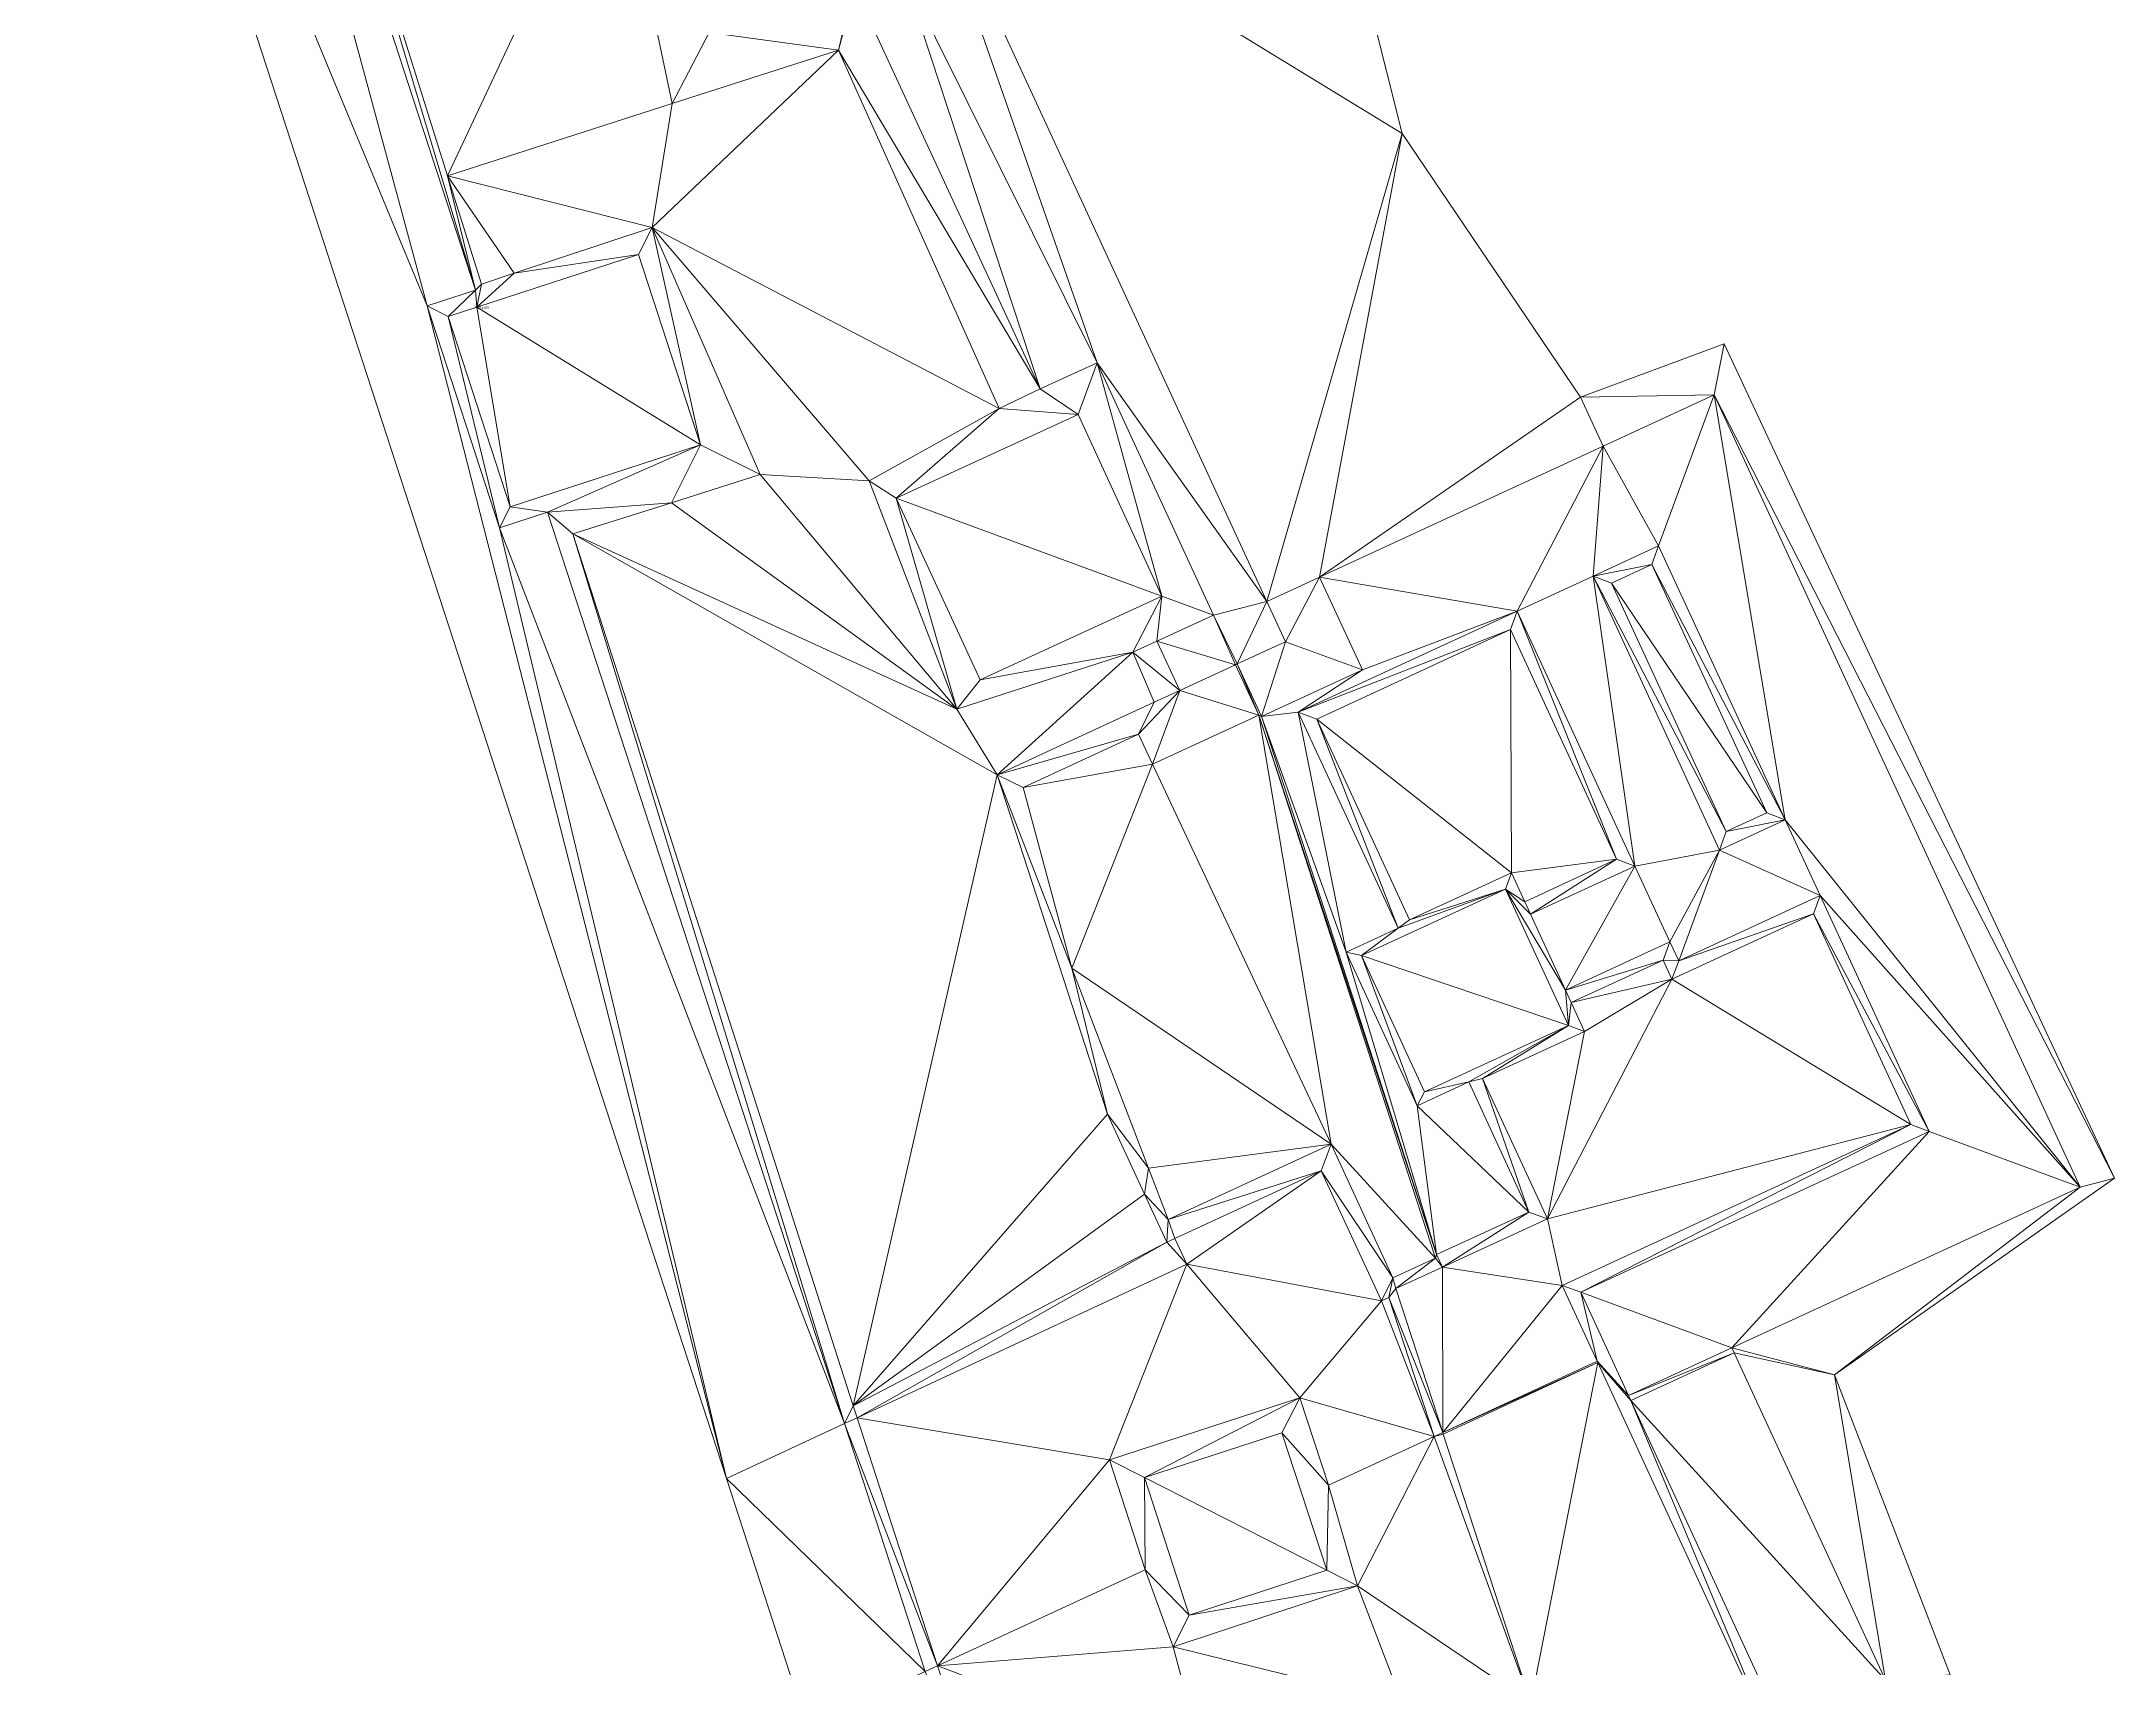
# Model space of a CAD drawing. Header units: metres. Extents: x 2684444 to 2684547, y 1239945 to 1240156.
# Drawn here: x 2684473.57 to 2684510.85, y 1240008.28 to 1240037.55 of the extents above; entities that cross this region are included whole.
import ezdxf

# ---------------------------------------------------------------- set-up
doc = ezdxf.new("R2010")
doc.units = ezdxf.units.M
for name, color, linetype, lineweight in [('Bruchkanten', 1, 'Continuous', 13), ('Bruchkanten-Hoehe', 1, 'Continuous', 0), ('Bruchkanten-PktBezeichnung', 1, 'Continuous', 0), ('Bruchkanten-PNum', 1, 'Continuous', 0), ('Bruchkanten_Linie', 1, 'Continuous', 13), ('DGM_Vermaschung', 254, 'Continuous', 15)]:
    doc.layers.add(name, color=color, linetype=linetype, lineweight=lineweight)
doc.styles.add('Arial', font='arial.ttf', dxfattribs={"height": 2})

# ---------------------------------------------------------------- blocks, each defined once
blk = doc.blocks.new('*U5')
at = {"layer": 'DGM_Vermaschung', "transparency": 33554687}
for points in [[(2684475.797, 1240050.217, 423.03), (2684480.51, 1240032.797, 424.49), (2684473.573, 1240049.531, 423.03)], [(2684481.376, 1240033.079, 424.423), (2684475.797, 1240050.217, 423.03), (2684478.387, 1240043.07, 423.9)], [(2684475.797, 1240050.217, 423.03), (2684481.376, 1240033.079, 424.423), (2684480.51, 1240032.797, 424.49)], [(2684485.889, 1240011.7, 426.08), (2684473.573, 1240049.531, 423.03), (2684480.51, 1240032.797, 424.49)], [(2684481.376, 1240033.079, 424.423), (2684478.387, 1240043.07, 423.9), (2684480.875, 1240035.137, 424.583)], [(2684478.387, 1240043.07, 423.9), (2684483.855, 1240041.481, 424.108), (2684480.875, 1240035.137, 424.583)], [(2684483.855, 1240041.481, 424.108), (2684484.913, 1240036.436, 424.535), (2684480.875, 1240035.137, 424.583)], [(2684483.855, 1240041.481, 424.108), (2684485.581, 1240037.71, 424.12), (2684484.913, 1240036.436, 424.535)], [(2684489.231, 1240041.288, 424.1), (2684492.555, 1240031.772, 424.1), (2684489.069, 1240038.791, 424.1)], [(2684489.231, 1240041.288, 424.1), (2684495.609, 1240027.478, 424.1), (2684492.555, 1240031.772, 424.1)], [(2684495.609, 1240027.478, 424.1), (2684489.231, 1240041.288, 424.1), (2684498.043, 1240035.898, 429.84)], [(2684498.043, 1240035.898, 429.84), (2684489.231, 1240041.288, 424.1), (2684496.924, 1240040.337, 430.689)], [(2684491.533, 1240031.3, 424.1), (2684488.2, 1240038.508, 424.1), (2684489.069, 1240038.791, 424.1)], [(2684491.533, 1240031.3, 424.1), (2684489.069, 1240038.791, 424.1), (2684492.555, 1240031.772, 424.1)], [(2684485.581, 1240037.71, 424.12), (2684488.178, 1240038.555, 424.12), (2684487.905, 1240037.393, 424.5)], [(2684487.905, 1240037.393, 424.5), (2684488.178, 1240038.555, 424.12), (2684488.2, 1240038.508, 424.1)], [(2684488.2, 1240038.508, 424.1), (2684491.533, 1240031.3, 424.1), (2684487.905, 1240037.393, 424.5)], [(2684487.905, 1240037.393, 424.5), (2684484.913, 1240036.436, 424.535), (2684485.581, 1240037.71, 424.12)], [(2684484.913, 1240036.436, 424.535), (2684487.905, 1240037.393, 424.5), (2684484.555, 1240034.202, 424.712)], [(2684487.905, 1240037.393, 424.5), (2684490.793, 1240030.951, 425.067), (2684484.555, 1240034.202, 424.712)], [(2684491.533, 1240031.3, 424.1), (2684490.793, 1240030.951, 425.067), (2684487.905, 1240037.393, 424.5)], [(2684484.913, 1240036.436, 424.535), (2684484.555, 1240034.202, 424.712), (2684480.875, 1240035.137, 424.583)], [(2684495.609, 1240027.478, 424.1), (2684498.043, 1240035.898, 429.84), (2684496.558, 1240027.916, 425.91)], [(2684496.558, 1240027.916, 425.91), (2684498.043, 1240035.898, 429.84), (2684501.246, 1240031.154, 426.884)], [(2684481.376, 1240033.079, 424.423), (2684480.875, 1240035.137, 424.583), (2684481.486, 1240033.188, 424.736)], [(2684484.555, 1240034.202, 424.712), (2684482.075, 1240033.383, 424.743), (2684480.875, 1240035.137, 424.583)], [(2684482.075, 1240033.383, 424.743), (2684481.486, 1240033.188, 424.736), (2684480.875, 1240035.137, 424.583)], [(2684484.311, 1240033.72, 424.47), (2684482.075, 1240033.383, 424.743), (2684484.555, 1240034.202, 424.712)], [(2684485.426, 1240030.297, 424.47), (2684484.311, 1240033.72, 424.47), (2684484.555, 1240034.202, 424.712)], [(2684485.426, 1240030.297, 424.47), (2684484.555, 1240034.202, 424.712), (2684486.5, 1240029.76, 425.102)], [(2684484.555, 1240034.202, 424.712), (2684490.793, 1240030.951, 425.067), (2684488.459, 1240029.646, 425.14)], [(2684486.5, 1240029.76, 425.102), (2684484.555, 1240034.202, 424.712), (2684488.459, 1240029.646, 425.14)], [(2684481.4, 1240032.771, 424.47), (2684484.311, 1240033.72, 424.47), (2684485.426, 1240030.297, 424.47)], [(2684484.311, 1240033.72, 424.47), (2684481.4, 1240032.771, 424.47), (2684482.075, 1240033.383, 424.743)], [(2684480.888, 1240032.605, 424.47), (2684480.51, 1240032.797, 424.49), (2684481.376, 1240033.079, 424.423)], [(2684481.4, 1240032.771, 424.47), (2684480.888, 1240032.605, 424.47), (2684481.376, 1240033.079, 424.423)], [(2684481.486, 1240033.188, 424.736), (2684481.4, 1240032.771, 424.47), (2684481.376, 1240033.079, 424.423)], [(2684482.075, 1240033.383, 424.743), (2684481.4, 1240032.771, 424.47), (2684481.486, 1240033.188, 424.736)], [(2684480.888, 1240032.605, 424.47), (2684481.811, 1240028.804, 424.801), (2684480.51, 1240032.797, 424.49)], [(2684481.811, 1240028.804, 424.801), (2684485.889, 1240011.7, 426.08), (2684480.51, 1240032.797, 424.49)], [(2684481.4, 1240032.771, 424.47), (2684482.003, 1240029.182, 424.47), (2684480.888, 1240032.605, 424.47)], [(2684485.426, 1240030.297, 424.47), (2684482.003, 1240029.182, 424.47), (2684481.4, 1240032.771, 424.47)], [(2684482.003, 1240029.182, 424.47), (2684481.811, 1240028.804, 424.801), (2684480.888, 1240032.605, 424.47)], [(2684503.655, 1240031.194, 425.91), (2684501.246, 1240031.154, 426.884), (2684503.83, 1240032.112, 426.454)], [(2684510.852, 1240017.104, 426.537), (2684503.655, 1240031.194, 425.91), (2684503.83, 1240032.112, 426.454)], [(2684492.555, 1240031.772, 424.1), (2684492.213, 1240030.843, 424.55), (2684491.533, 1240031.3, 424.1)], [(2684492.555, 1240031.772, 424.1), (2684493.722, 1240027.575, 424.55), (2684492.213, 1240030.843, 424.55)], [(2684494.651, 1240027.233, 424.1), (2684492.555, 1240031.772, 424.1), (2684495.609, 1240027.478, 424.1)], [(2684492.555, 1240031.772, 424.1), (2684494.651, 1240027.233, 424.1), (2684493.722, 1240027.575, 424.55)], [(2684490.793, 1240030.951, 425.067), (2684491.533, 1240031.3, 424.1), (2684492.213, 1240030.843, 424.55)], [(2684488.459, 1240029.646, 425.14), (2684490.793, 1240030.951, 425.067), (2684488.944, 1240029.334, 424.55)], [(2684488.944, 1240029.334, 424.55), (2684490.793, 1240030.951, 425.067), (2684492.213, 1240030.843, 424.55)], [(2684492.213, 1240030.843, 424.55), (2684493.722, 1240027.575, 424.55), (2684488.944, 1240029.334, 424.55)], [(2684501.655, 1240030.27, 425.91), (2684496.558, 1240027.916, 425.91), (2684501.246, 1240031.154, 426.884)], [(2684503.655, 1240031.194, 425.91), (2684501.655, 1240030.27, 425.91), (2684501.246, 1240031.154, 426.884)], [(2684503.655, 1240031.194, 425.91), (2684502.654, 1240028.477, 425.91), (2684501.655, 1240030.27, 425.91)], [(2684503.655, 1240031.194, 425.91), (2684504.929, 1240023.552, 425.91), (2684502.654, 1240028.477, 425.91)], [(2684503.655, 1240031.194, 425.91), (2684510.235, 1240016.945, 425.91), (2684504.929, 1240023.552, 425.91)], [(2684510.235, 1240016.945, 425.91), (2684503.655, 1240031.194, 425.91), (2684510.852, 1240017.104, 426.537)], [(2684482.003, 1240029.182, 424.47), (2684485.426, 1240030.297, 424.47), (2684482.675, 1240029.085, 424.865)], [(2684484.9, 1240029.254, 425.12), (2684482.675, 1240029.085, 424.865), (2684485.426, 1240030.297, 424.47)], [(2684484.9, 1240029.254, 425.12), (2684485.426, 1240030.297, 424.47), (2684486.5, 1240029.76, 425.102)], [(2684496.558, 1240027.916, 425.91), (2684501.655, 1240030.27, 425.91), (2684500.111, 1240027.303, 425.91)], [(2684501.474, 1240027.932, 425.91), (2684500.111, 1240027.303, 425.91), (2684501.655, 1240030.27, 425.91)], [(2684501.655, 1240030.27, 425.91), (2684502.654, 1240028.477, 425.91), (2684501.474, 1240027.932, 425.91)], [(2684484.9, 1240029.254, 425.12), (2684486.5, 1240029.76, 425.102), (2684490.033, 1240025.538, 425.498)], [(2684488.459, 1240029.646, 425.14), (2684490.033, 1240025.538, 425.498), (2684486.5, 1240029.76, 425.102)], [(2684490.033, 1240025.538, 425.498), (2684488.459, 1240029.646, 425.14), (2684488.944, 1240029.334, 424.55)], [(2684482.675, 1240029.085, 424.865), (2684481.811, 1240028.804, 424.801), (2684482.003, 1240029.182, 424.47)], [(2684482.675, 1240029.085, 424.865), (2684488.013, 1240012.689, 426.08), (2684481.811, 1240028.804, 424.801)], [(2684483.131, 1240028.696, 425.096), (2684482.675, 1240029.085, 424.865), (2684484.9, 1240029.254, 425.12)], [(2684488.013, 1240012.689, 426.08), (2684482.675, 1240029.085, 424.865), (2684483.131, 1240028.696, 425.096)], [(2684483.131, 1240028.696, 425.096), (2684484.9, 1240029.254, 425.12), (2684490.033, 1240025.538, 425.498)], [(2684490.454, 1240026.066, 424.55), (2684490.033, 1240025.538, 425.498), (2684488.944, 1240029.334, 424.55)], [(2684493.722, 1240027.575, 424.55), (2684490.454, 1240026.066, 424.55), (2684488.944, 1240029.334, 424.55)], [(2684481.811, 1240028.804, 424.801), (2684488.013, 1240012.689, 426.08), (2684485.889, 1240011.7, 426.08)], [(2684483.131, 1240028.696, 425.096), (2684490.033, 1240025.538, 425.498), (2684490.758, 1240024.36, 425.604)], [(2684488.172, 1240013.01, 426.33), (2684483.131, 1240028.696, 425.096), (2684490.758, 1240024.36, 425.604)], [(2684488.013, 1240012.689, 426.08), (2684483.131, 1240028.696, 425.096), (2684488.172, 1240013.01, 426.33)], [(2684502.532, 1240028.145, 426.16), (2684501.474, 1240027.932, 425.91), (2684502.654, 1240028.477, 425.91)], [(2684504.929, 1240023.552, 425.91), (2684502.532, 1240028.145, 426.16), (2684502.654, 1240028.477, 425.91)], [(2684495.609, 1240027.478, 424.1), (2684496.558, 1240027.916, 425.91), (2684495.943, 1240026.755, 424.1)], [(2684495.943, 1240026.755, 424.1), (2684496.558, 1240027.916, 425.91), (2684497.328, 1240026.249, 425.91)], [(2684500.111, 1240027.303, 425.91), (2684497.328, 1240026.249, 425.91), (2684496.558, 1240027.916, 425.91)], [(2684501.474, 1240027.932, 425.91), (2684502.228, 1240022.718, 425.91), (2684500.111, 1240027.303, 425.91)], [(2684502.532, 1240028.145, 426.16), (2684501.806, 1240027.81, 426.16), (2684501.474, 1240027.932, 425.91)], [(2684501.474, 1240027.932, 425.91), (2684503.748, 1240023.006, 425.91), (2684502.228, 1240022.718, 425.91)], [(2684503.748, 1240023.006, 425.91), (2684501.474, 1240027.932, 425.91), (2684503.87, 1240023.338, 426.16)], [(2684503.87, 1240023.338, 426.16), (2684501.474, 1240027.932, 425.91), (2684501.806, 1240027.81, 426.16)], [(2684504.597, 1240023.674, 426.16), (2684501.806, 1240027.81, 426.16), (2684502.532, 1240028.145, 426.16)], [(2684504.597, 1240023.674, 426.16), (2684502.532, 1240028.145, 426.16), (2684504.929, 1240023.552, 425.91)], [(2684493.198, 1240026.568, 425.459), (2684490.454, 1240026.066, 424.55), (2684493.722, 1240027.575, 424.55)], [(2684493.198, 1240026.568, 425.459), (2684493.722, 1240027.575, 424.55), (2684493.631, 1240026.762, 424.1)], [(2684493.631, 1240026.762, 424.1), (2684493.722, 1240027.575, 424.55), (2684494.651, 1240027.233, 424.1)], [(2684503.87, 1240023.338, 426.16), (2684501.806, 1240027.81, 426.16), (2684504.597, 1240023.674, 426.16)], [(2684493.631, 1240026.762, 424.1), (2684494.651, 1240027.233, 424.1), (2684495.044, 1240026.34, 424.1)], [(2684495.076, 1240026.355, 424.1), (2684494.651, 1240027.233, 424.1), (2684495.609, 1240027.478, 424.1)], [(2684495.076, 1240026.355, 424.1), (2684495.044, 1240026.34, 424.1), (2684494.651, 1240027.233, 424.1)], [(2684495.943, 1240026.755, 424.1), (2684495.076, 1240026.355, 424.1), (2684495.609, 1240027.478, 424.1)], [(2684496.174, 1240025.485, 425.91), (2684500.111, 1240027.303, 425.91), (2684499.989, 1240026.971, 426.16)], [(2684500.111, 1240027.303, 425.91), (2684496.174, 1240025.485, 425.91), (2684497.328, 1240026.249, 425.91)], [(2684500.111, 1240027.303, 425.91), (2684501.896, 1240022.841, 426.16), (2684499.989, 1240026.971, 426.16)], [(2684500.111, 1240027.303, 425.91), (2684502.228, 1240022.718, 425.91), (2684501.896, 1240022.841, 426.16)], [(2684493.198, 1240026.568, 425.459), (2684493.631, 1240026.762, 424.1), (2684494.041, 1240025.877, 424.1)], [(2684494.041, 1240025.877, 424.1), (2684493.631, 1240026.762, 424.1), (2684495.044, 1240026.34, 424.1)], [(2684495.512, 1240025.41, 425.91), (2684495.076, 1240026.355, 424.1), (2684495.943, 1240026.755, 424.1)], [(2684497.328, 1240026.249, 425.91), (2684495.512, 1240025.41, 425.91), (2684495.943, 1240026.755, 424.1)], [(2684496.174, 1240025.485, 425.91), (2684499.989, 1240026.971, 426.16), (2684496.505, 1240025.362, 426.16)], [(2684496.505, 1240025.362, 426.16), (2684499.989, 1240026.971, 426.16), (2684500.006, 1240022.595, 426.16)], [(2684501.896, 1240022.841, 426.16), (2684500.006, 1240022.595, 426.16), (2684499.989, 1240026.971, 426.16)], [(2684490.033, 1240025.538, 425.498), (2684493.198, 1240026.568, 425.459), (2684490.758, 1240024.36, 425.604)], [(2684493.198, 1240026.568, 425.459), (2684490.033, 1240025.538, 425.498), (2684490.454, 1240026.066, 424.55)], [(2684493.582, 1240025.665, 425.538), (2684490.758, 1240024.36, 425.604), (2684493.198, 1240026.568, 425.459)], [(2684493.198, 1240026.568, 425.459), (2684494.041, 1240025.877, 424.1), (2684493.582, 1240025.665, 425.538)], [(2684494.041, 1240025.877, 424.1), (2684495.044, 1240026.34, 424.1), (2684495.463, 1240025.432, 425.87)], [(2684495.463, 1240025.432, 425.87), (2684495.044, 1240026.34, 424.1), (2684495.076, 1240026.355, 424.1)], [(2684495.076, 1240026.355, 424.1), (2684495.512, 1240025.41, 425.91), (2684495.463, 1240025.432, 425.87)], [(2684495.512, 1240025.41, 425.91), (2684497.328, 1240026.249, 425.91), (2684496.174, 1240025.485, 425.91)], [(2684490.758, 1240024.36, 425.604), (2684493.582, 1240025.665, 425.538), (2684493.303, 1240025.089, 425.87)], [(2684493.303, 1240025.089, 425.87), (2684494.041, 1240025.877, 424.1), (2684493.552, 1240024.549, 425.87)], [(2684494.041, 1240025.877, 424.1), (2684493.303, 1240025.089, 425.87), (2684493.582, 1240025.665, 425.538)], [(2684493.552, 1240024.549, 425.87), (2684494.041, 1240025.877, 424.1), (2684495.463, 1240025.432, 425.87)], [(2684495.463, 1240025.432, 425.87), (2684496.763, 1240017.716, 425.87), (2684493.552, 1240024.549, 425.87)], [(2684495.512, 1240025.41, 425.91), (2684498.662, 1240015.733, 425.91), (2684495.463, 1240025.432, 425.87)], [(2684495.463, 1240025.432, 425.87), (2684498.662, 1240015.733, 425.91), (2684498.643, 1240015.665, 425.87)], [(2684495.463, 1240025.432, 425.87), (2684498.643, 1240015.665, 425.87), (2684496.763, 1240017.716, 425.87)], [(2684496.174, 1240025.485, 425.91), (2684497.036, 1240021.169, 425.91), (2684495.512, 1240025.41, 425.91)], [(2684498.662, 1240015.733, 425.91), (2684495.512, 1240025.41, 425.91), (2684497.036, 1240021.169, 425.91)], [(2684496.174, 1240025.485, 425.91), (2684497.967, 1240021.599, 425.91), (2684497.036, 1240021.169, 425.91)], [(2684497.967, 1240021.599, 425.91), (2684496.174, 1240025.485, 425.91), (2684496.505, 1240025.362, 426.16)], [(2684498.173, 1240021.749, 426.16), (2684497.967, 1240021.599, 425.91), (2684496.505, 1240025.362, 426.16)], [(2684500.006, 1240022.595, 426.16), (2684498.173, 1240021.749, 426.16), (2684496.505, 1240025.362, 426.16)], [(2684490.758, 1240024.36, 425.604), (2684493.303, 1240025.089, 425.87), (2684491.224, 1240024.132, 425.87)], [(2684493.303, 1240025.089, 425.87), (2684493.552, 1240024.549, 425.87), (2684491.224, 1240024.132, 425.87)], [(2684492.099, 1240020.884, 425.87), (2684491.224, 1240024.132, 425.87), (2684493.552, 1240024.549, 425.87)], [(2684493.552, 1240024.549, 425.87), (2684496.763, 1240017.716, 425.87), (2684492.099, 1240020.884, 425.87)], [(2684490.758, 1240024.36, 425.604), (2684492.745, 1240018.257, 426.13), (2684488.172, 1240013.01, 426.33)], [(2684492.745, 1240018.257, 426.13), (2684490.758, 1240024.36, 425.604), (2684492.099, 1240020.884, 425.87)], [(2684491.224, 1240024.132, 425.87), (2684492.099, 1240020.884, 425.87), (2684490.758, 1240024.36, 425.604)], [(2684505.558, 1240022.19, 425.91), (2684503.748, 1240023.006, 425.91), (2684504.929, 1240023.552, 425.91)], [(2684503.748, 1240023.006, 425.91), (2684503.87, 1240023.338, 426.16), (2684504.929, 1240023.552, 425.91)], [(2684503.87, 1240023.338, 426.16), (2684504.597, 1240023.674, 426.16), (2684504.929, 1240023.552, 425.91)], [(2684504.929, 1240023.552, 425.91), (2684510.235, 1240016.945, 425.91), (2684505.558, 1240022.19, 425.91)], [(2684501.896, 1240022.841, 426.16), (2684500.245, 1240022.078, 426.16), (2684500.006, 1240022.595, 426.16)], [(2684501.896, 1240022.841, 426.16), (2684500.35, 1240021.851, 425.91), (2684500.245, 1240022.078, 426.16)], [(2684502.228, 1240022.718, 425.91), (2684500.35, 1240021.851, 425.91), (2684501.896, 1240022.841, 426.16)], [(2684502.228, 1240022.718, 425.91), (2684500.979, 1240020.489, 425.91), (2684500.35, 1240021.851, 425.91)], [(2684502.857, 1240021.357, 425.91), (2684500.979, 1240020.489, 425.91), (2684502.228, 1240022.718, 425.91)], [(2684503.748, 1240023.006, 425.91), (2684502.857, 1240021.357, 425.91), (2684502.228, 1240022.718, 425.91)], [(2684503.748, 1240023.006, 425.91), (2684503.014, 1240021.016, 425.91), (2684502.857, 1240021.357, 425.91)], [(2684505.558, 1240022.19, 425.91), (2684503.014, 1240021.016, 425.91), (2684503.748, 1240023.006, 425.91)], [(2684497.312, 1240021.109, 425.05), (2684499.899, 1240022.303, 425.05), (2684501.031, 1240019.852, 425.05)], [(2684499.899, 1240022.303, 425.05), (2684497.312, 1240021.109, 425.05), (2684497.967, 1240021.599, 425.91)], [(2684499.899, 1240022.303, 425.05), (2684497.967, 1240021.599, 425.91), (2684498.173, 1240021.749, 426.16)], [(2684499.899, 1240022.303, 425.05), (2684498.173, 1240021.749, 426.16), (2684500.006, 1240022.595, 426.16)], [(2684499.899, 1240022.303, 425.05), (2684500.006, 1240022.595, 426.16), (2684500.245, 1240022.078, 426.16)], [(2684501.031, 1240019.852, 425.05), (2684499.899, 1240022.303, 425.05), (2684500.979, 1240020.489, 425.91)], [(2684500.35, 1240021.851, 425.91), (2684499.899, 1240022.303, 425.05), (2684500.245, 1240022.078, 426.16)], [(2684500.979, 1240020.489, 425.91), (2684499.899, 1240022.303, 425.05), (2684500.35, 1240021.851, 425.91)], [(2684503.014, 1240021.016, 425.91), (2684505.558, 1240022.19, 425.91), (2684505.436, 1240021.858, 426.16)], [(2684507.517, 1240017.946, 425.91), (2684505.436, 1240021.858, 426.16), (2684505.558, 1240022.19, 425.91)], [(2684505.558, 1240022.19, 425.91), (2684510.235, 1240016.945, 425.91), (2684507.517, 1240017.946, 425.91)], [(2684497.036, 1240021.169, 425.91), (2684497.967, 1240021.599, 425.91), (2684497.312, 1240021.109, 425.05)], [(2684505.436, 1240021.858, 426.16), (2684502.892, 1240020.684, 426.16), (2684503.014, 1240021.016, 425.91)], [(2684505.436, 1240021.858, 426.16), (2684507.186, 1240018.068, 426.16), (2684502.892, 1240020.684, 426.16)], [(2684507.517, 1240017.946, 425.91), (2684507.186, 1240018.068, 426.16), (2684505.436, 1240021.858, 426.16)], [(2684498.311, 1240018.408, 425.91), (2684497.036, 1240021.169, 425.91), (2684497.312, 1240021.109, 425.05)], [(2684498.662, 1240015.733, 425.91), (2684497.036, 1240021.169, 425.91), (2684498.311, 1240018.408, 425.91)], [(2684500.979, 1240020.489, 425.91), (2684502.857, 1240021.357, 425.91), (2684502.735, 1240021.025, 426.16)], [(2684502.735, 1240021.025, 426.16), (2684502.857, 1240021.357, 425.91), (2684503.014, 1240021.016, 425.91)], [(2684492.099, 1240020.884, 425.87), (2684496.763, 1240017.716, 425.87), (2684493.479, 1240017.285, 425.87)], [(2684492.099, 1240020.884, 425.87), (2684493.479, 1240017.285, 425.87), (2684492.745, 1240018.257, 426.13)], [(2684498.311, 1240018.408, 425.91), (2684497.312, 1240021.109, 425.05), (2684498.444, 1240018.657, 425.05)], [(2684497.312, 1240021.109, 425.05), (2684501.031, 1240019.852, 425.05), (2684498.444, 1240018.657, 425.05)], [(2684501.083, 1240020.262, 426.16), (2684500.979, 1240020.489, 425.91), (2684502.735, 1240021.025, 426.16)], [(2684502.735, 1240021.025, 426.16), (2684502.892, 1240020.684, 426.16), (2684501.083, 1240020.262, 426.16)], [(2684503.014, 1240021.016, 425.91), (2684502.892, 1240020.684, 426.16), (2684502.735, 1240021.025, 426.16)], [(2684500.654, 1240016.373, 426.16), (2684501.323, 1240019.744, 426.16), (2684502.892, 1240020.684, 426.16)], [(2684507.186, 1240018.068, 426.16), (2684500.654, 1240016.373, 426.16), (2684502.892, 1240020.684, 426.16)], [(2684501.083, 1240020.262, 426.16), (2684501.031, 1240019.852, 425.05), (2684500.979, 1240020.489, 425.91)], [(2684502.892, 1240020.684, 426.16), (2684501.323, 1240019.744, 426.16), (2684501.083, 1240020.262, 426.16)], [(2684501.323, 1240019.744, 426.16), (2684501.031, 1240019.852, 425.05), (2684501.083, 1240020.262, 426.16)], [(2684498.444, 1240018.657, 425.05), (2684501.031, 1240019.852, 425.05), (2684499.241, 1240018.837, 425.91)], [(2684499.241, 1240018.837, 425.91), (2684501.031, 1240019.852, 425.05), (2684499.489, 1240018.897, 426.16)], [(2684501.031, 1240019.852, 425.05), (2684501.323, 1240019.744, 426.16), (2684499.489, 1240018.897, 426.16)], [(2684500.654, 1240016.373, 426.16), (2684499.489, 1240018.897, 426.16), (2684501.323, 1240019.744, 426.16)], [(2684500.322, 1240016.495, 425.91), (2684498.311, 1240018.408, 425.91), (2684499.241, 1240018.837, 425.91)], [(2684499.241, 1240018.837, 425.91), (2684498.311, 1240018.408, 425.91), (2684498.444, 1240018.657, 425.05)], [(2684499.489, 1240018.897, 426.16), (2684500.322, 1240016.495, 425.91), (2684499.241, 1240018.837, 425.91)], [(2684499.489, 1240018.897, 426.16), (2684500.654, 1240016.373, 426.16), (2684500.322, 1240016.495, 425.91)], [(2684493.409, 1240016.818, 426.257), (2684488.172, 1240013.01, 426.33), (2684492.745, 1240018.257, 426.13)], [(2684492.745, 1240018.257, 426.13), (2684493.479, 1240017.285, 425.87), (2684493.409, 1240016.818, 426.257)], [(2684498.662, 1240015.733, 425.91), (2684498.311, 1240018.408, 425.91), (2684500.322, 1240016.495, 425.91)], [(2684507.186, 1240018.068, 426.16), (2684500.921, 1240015.175, 426.16), (2684500.654, 1240016.373, 426.16)], [(2684500.921, 1240015.175, 426.16), (2684507.186, 1240018.068, 426.16), (2684501.253, 1240015.053, 425.91)], [(2684507.517, 1240017.946, 425.91), (2684501.253, 1240015.053, 425.91), (2684507.186, 1240018.068, 426.16)], [(2684501.253, 1240015.053, 425.91), (2684507.517, 1240017.946, 425.91), (2684503.97, 1240014.052, 425.91)], [(2684510.235, 1240016.945, 425.91), (2684503.97, 1240014.052, 425.91), (2684507.517, 1240017.946, 425.91)], [(2684496.763, 1240017.716, 425.87), (2684493.832, 1240016.362, 425.87), (2684493.479, 1240017.285, 425.87)], [(2684493.832, 1240016.362, 425.87), (2684496.763, 1240017.716, 425.87), (2684496.587, 1240017.238, 426.33)], [(2684496.763, 1240017.716, 425.87), (2684497.874, 1240015.31, 425.87), (2684496.587, 1240017.238, 426.33)], [(2684496.763, 1240017.716, 425.87), (2684498.643, 1240015.665, 425.87), (2684497.874, 1240015.31, 425.87)], [(2684493.409, 1240016.818, 426.257), (2684493.479, 1240017.285, 425.87), (2684493.832, 1240016.362, 425.87)], [(2684493.832, 1240016.362, 425.87), (2684496.587, 1240017.238, 426.33), (2684493.954, 1240016.022, 426.33)], [(2684493.954, 1240016.022, 426.33), (2684496.587, 1240017.238, 426.33), (2684494.17, 1240015.555, 426.33)], [(2684494.17, 1240015.555, 426.33), (2684496.587, 1240017.238, 426.33), (2684497.669, 1240014.896, 426.33)], [(2684497.669, 1240014.896, 426.33), (2684496.587, 1240017.238, 426.33), (2684497.874, 1240015.31, 425.87)], [(2684510.852, 1240017.104, 426.537), (2684505.815, 1240013.569, 427.122), (2684510.235, 1240016.945, 425.91)], [(2684488.172, 1240013.01, 426.33), (2684493.409, 1240016.818, 426.257), (2684493.808, 1240015.955, 426.329)], [(2684493.409, 1240016.818, 426.257), (2684493.832, 1240016.362, 425.87), (2684493.808, 1240015.955, 426.329)], [(2684503.97, 1240014.052, 425.91), (2684510.235, 1240016.945, 425.91), (2684505.815, 1240013.569, 427.122)], [(2684493.808, 1240015.955, 426.329), (2684493.832, 1240016.362, 425.87), (2684493.954, 1240016.022, 426.33)], [(2684498.767, 1240015.506, 426.16), (2684498.662, 1240015.733, 425.91), (2684500.322, 1240016.495, 425.91)], [(2684500.654, 1240016.373, 426.16), (2684498.767, 1240015.506, 426.16), (2684500.322, 1240016.495, 425.91)], [(2684498.767, 1240015.506, 426.16), (2684500.654, 1240016.373, 426.16), (2684500.921, 1240015.175, 426.16)], [(2684493.808, 1240015.955, 426.329), (2684488.241, 1240012.795, 426.33), (2684488.172, 1240013.01, 426.33)], [(2684494.17, 1240015.555, 426.33), (2684488.241, 1240012.795, 426.33), (2684493.808, 1240015.955, 426.329)], [(2684493.954, 1240016.022, 426.33), (2684494.17, 1240015.555, 426.33), (2684493.808, 1240015.955, 426.329)], [(2684488.241, 1240012.795, 426.33), (2684494.17, 1240015.555, 426.33), (2684492.778, 1240012.039, 426.33)], [(2684496.201, 1240013.153, 426.33), (2684492.778, 1240012.039, 426.33), (2684494.17, 1240015.555, 426.33)], [(2684494.17, 1240015.555, 426.33), (2684497.669, 1240014.896, 426.33), (2684496.201, 1240013.153, 426.33)], [(2684498.643, 1240015.665, 425.87), (2684497.927, 1240015.12, 426.16), (2684497.874, 1240015.31, 425.87)], [(2684497.927, 1240015.12, 426.16), (2684498.643, 1240015.665, 425.87), (2684498.767, 1240015.506, 426.16)], [(2684498.643, 1240015.665, 425.87), (2684498.662, 1240015.733, 425.91), (2684498.767, 1240015.506, 426.16)], [(2684497.669, 1240014.896, 426.33), (2684497.874, 1240015.31, 425.87), (2684497.801, 1240014.957, 426.33)], [(2684497.801, 1240014.957, 426.33), (2684497.874, 1240015.31, 425.87), (2684497.927, 1240015.12, 426.16)], [(2684498.77, 1240012.53, 426.16), (2684497.927, 1240015.12, 426.16), (2684498.767, 1240015.506, 426.16)], [(2684500.921, 1240015.175, 426.16), (2684498.77, 1240012.53, 426.16), (2684498.767, 1240015.506, 426.16)], [(2684496.201, 1240013.153, 426.33), (2684497.669, 1240014.896, 426.33), (2684498.615, 1240012.458, 426.33)], [(2684497.801, 1240014.957, 426.33), (2684498.615, 1240012.458, 426.33), (2684497.669, 1240014.896, 426.33)], [(2684497.927, 1240015.12, 426.16), (2684498.77, 1240012.53, 426.16), (2684497.801, 1240014.957, 426.33)], [(2684498.615, 1240012.458, 426.33), (2684497.801, 1240014.957, 426.33), (2684498.77, 1240012.53, 426.16)], [(2684501.55, 1240013.814, 426.16), (2684498.77, 1240012.53, 426.16), (2684500.921, 1240015.175, 426.16)], [(2684501.253, 1240015.053, 425.91), (2684501.55, 1240013.814, 426.16), (2684500.921, 1240015.175, 426.16)], [(2684501.253, 1240015.053, 425.91), (2684502.111, 1240013.194, 425.91), (2684501.55, 1240013.814, 426.16)], [(2684502.111, 1240013.194, 425.91), (2684501.253, 1240015.053, 425.91), (2684503.97, 1240014.052, 425.91)], [(2684498.77, 1240012.53, 426.16), (2684501.55, 1240013.814, 426.16), (2684501.562, 1240013.787, 426.26)], [(2684501.562, 1240013.787, 426.26), (2684498.779, 1240012.501, 426.26), (2684498.77, 1240012.53, 426.16)], [(2684501.562, 1240013.787, 426.26), (2684500.353, 1240007.669, 426.158), (2684498.779, 1240012.501, 426.26)], [(2684501.562, 1240013.787, 426.26), (2684504.698, 1240006.996, 426.26), (2684500.353, 1240007.669, 426.158)], [(2684501.55, 1240013.814, 426.16), (2684502.111, 1240013.194, 425.91), (2684501.562, 1240013.787, 426.26)], [(2684504.698, 1240006.996, 426.26), (2684501.562, 1240013.787, 426.26), (2684502.153, 1240013.103, 426.01)], [(2684501.562, 1240013.787, 426.26), (2684502.111, 1240013.194, 425.91), (2684502.153, 1240013.103, 426.01)], [(2684502.111, 1240013.194, 425.91), (2684503.97, 1240014.052, 425.91), (2684504.012, 1240013.962, 426.01)], [(2684502.111, 1240013.194, 425.91), (2684504.012, 1240013.962, 426.01), (2684502.153, 1240013.103, 426.01)], [(2684504.012, 1240013.962, 426.01), (2684506.732, 1240008.072, 426.01), (2684502.153, 1240013.103, 426.01)], [(2684505.815, 1240013.569, 427.122), (2684504.012, 1240013.962, 426.01), (2684503.97, 1240014.052, 425.91)], [(2684506.732, 1240008.072, 426.01), (2684504.012, 1240013.962, 426.01), (2684505.815, 1240013.569, 427.122)], [(2684507.893, 1240008.168, 427.055), (2684506.732, 1240008.072, 426.01), (2684505.815, 1240013.569, 427.122)], [(2684488.241, 1240012.795, 426.33), (2684488.013, 1240012.689, 426.08), (2684488.172, 1240013.01, 426.33)], [(2684492.778, 1240012.039, 426.33), (2684496.201, 1240013.153, 426.33), (2684493.408, 1240011.718, 425.88)], [(2684493.408, 1240011.718, 425.88), (2684496.201, 1240013.153, 426.33), (2684495.88, 1240012.523, 425.88)], [(2684495.88, 1240012.523, 425.88), (2684496.201, 1240013.153, 426.33), (2684496.714, 1240011.58, 426.33)], [(2684496.714, 1240011.58, 426.33), (2684496.201, 1240013.153, 426.33), (2684498.615, 1240012.458, 426.33)], [(2684504.919, 1240007.113, 426.01), (2684502.153, 1240013.103, 426.01), (2684506.732, 1240008.072, 426.01)], [(2684502.153, 1240013.103, 426.01), (2684504.919, 1240007.113, 426.01), (2684504.698, 1240006.996, 426.26)], [(2684488.013, 1240012.689, 426.08), (2684489.464, 1240008.232, 426.08), (2684485.889, 1240011.7, 426.08)], [(2684488.241, 1240012.795, 426.33), (2684489.687, 1240008.335, 426.33), (2684488.013, 1240012.689, 426.08)], [(2684488.013, 1240012.689, 426.08), (2684489.687, 1240008.335, 426.33), (2684489.464, 1240008.232, 426.08)], [(2684492.778, 1240012.039, 426.33), (2684489.687, 1240008.335, 426.33), (2684488.241, 1240012.795, 426.33)], [(2684495.88, 1240012.523, 425.88), (2684496.685, 1240010.051, 425.88), (2684493.408, 1240011.718, 425.88)], [(2684496.685, 1240010.051, 425.88), (2684495.88, 1240012.523, 425.88), (2684496.714, 1240011.58, 426.33)], [(2684496.714, 1240011.58, 426.33), (2684498.615, 1240012.458, 426.33), (2684497.238, 1240009.77, 426.267)], [(2684498.615, 1240012.458, 426.33), (2684500.353, 1240007.669, 426.158), (2684497.238, 1240009.77, 426.267)], [(2684498.615, 1240012.458, 426.33), (2684498.77, 1240012.53, 426.16), (2684498.779, 1240012.501, 426.26)], [(2684500.353, 1240007.669, 426.158), (2684498.615, 1240012.458, 426.33), (2684498.779, 1240012.501, 426.26)], [(2684492.778, 1240012.039, 426.33), (2684493.422, 1240010.06, 426.33), (2684489.687, 1240008.335, 426.33)], [(2684492.778, 1240012.039, 426.33), (2684493.408, 1240011.718, 425.88), (2684493.422, 1240010.06, 426.33)], [(2684487.338, 1240007.251, 426.08), (2684485.889, 1240011.7, 426.08), (2684489.464, 1240008.232, 426.08)], [(2684493.408, 1240011.718, 425.88), (2684494.213, 1240009.246, 425.88), (2684493.422, 1240010.06, 426.33)], [(2684493.408, 1240011.718, 425.88), (2684496.685, 1240010.051, 425.88), (2684494.213, 1240009.246, 425.88)], [(2684496.685, 1240010.051, 425.88), (2684496.714, 1240011.58, 426.33), (2684497.238, 1240009.77, 426.267)], [(2684493.422, 1240010.06, 426.33), (2684493.921, 1240008.674, 426.28), (2684489.687, 1240008.335, 426.33)], [(2684493.422, 1240010.06, 426.33), (2684494.213, 1240009.246, 425.88), (2684493.921, 1240008.674, 426.28)], [(2684497.238, 1240009.77, 426.267), (2684494.213, 1240009.246, 425.88), (2684496.685, 1240010.051, 425.88)], [(2684493.921, 1240008.674, 426.28), (2684497.238, 1240009.77, 426.267), (2684498.045, 1240007.657, 426.19)], [(2684497.238, 1240009.77, 426.267), (2684493.921, 1240008.674, 426.28), (2684494.213, 1240009.246, 425.88)], [(2684500.353, 1240007.669, 426.158), (2684498.045, 1240007.657, 426.19), (2684497.238, 1240009.77, 426.267)], [(2684489.687, 1240008.335, 426.33), (2684493.921, 1240008.674, 426.28), (2684494.5, 1240006.521, 426.206)], [(2684493.921, 1240008.674, 426.28), (2684498.045, 1240007.657, 426.19), (2684494.5, 1240006.521, 426.206)], [(2684489.687, 1240008.335, 426.33), (2684490.969, 1240004.42, 426.191), (2684489.464, 1240008.232, 426.08)], [(2684494.5, 1240006.521, 426.206), (2684490.969, 1240004.42, 426.191), (2684489.687, 1240008.335, 426.33)]]:
    blk.add_3dface(points, dxfattribs=at)
blk = doc.blocks.new('C938')
at = {"layer": 'Bruchkanten', "color": 0}
for points in [[(0, -0.8), (0, 0.8)], [(-0.8, 0), (0.8, 0)]]:
    blk.add_lwpolyline(points, dxfattribs=at)
blk.add_circle((0, 0), 0.75, dxfattribs=at)
at = {"layer": 'Bruchkanten-Hoehe', "color": 0, "style": 'Arial', "width": 0.8}
blk.add_attdef('HOEHE_001', (1.2, -2.5), '', height=2, dxfattribs=at)
at = {"layer": 'Bruchkanten-PktBezeichnung', "color": 0, "style": 'Arial', "width": 0.8}
blk.add_attdef('PKTBEZEICHNUNG_001', (1.3, -5.7), '', height=2, dxfattribs=at)
at = {"layer": 'Bruchkanten-PNum', "color": 0, "style": 'Arial', "width": 0.8}
blk.add_attdef('PNUM_001', (1.3, 0.1), '', height=2, dxfattribs=at)

msp = doc.modelspace()

# ---------------------------------------------------------------- linework, layer by layer
at = {"layer": 'Bruchkanten_Linie', "ltscale": 0.02, "transparency": 33554687}
for points in [[(2684481.949, 1240051.305, 423.28), (2684482.685, 1240047.146, 423.63), (2684483.473, 1240044.725, 423.838), (2684483.801, 1240043.717, 423.925), (2684485.524, 1240044.278, 423.904), (2684486.253, 1240042.261, 424.079), (2684483.855, 1240041.481, 424.108), (2684484.913, 1240036.436, 424.535), (2684487.905, 1240037.393, 424.5), (2684490.793, 1240030.951, 425.067), (2684488.459, 1240029.646, 425.14), (2684490.033, 1240025.538, 425.498), (2684493.198, 1240026.568, 425.459), (2684493.582, 1240025.665, 425.538), (2684490.758, 1240024.36, 425.604), (2684492.745, 1240018.257, 426.13), (2684493.409, 1240016.818, 426.257), (2684493.808, 1240015.955, 426.329), (2684493.954, 1240016.022, 426.33)], [(2684476.046, 1240050.261, 423.28), (2684478.387, 1240043.07, 423.9), (2684480.875, 1240035.137, 424.583), (2684481.486, 1240033.188, 424.736), (2684482.075, 1240033.383, 424.743), (2684484.555, 1240034.202, 424.712), (2684486.5, 1240029.76, 425.102), (2684484.9, 1240029.254, 425.12), (2684483.131, 1240028.696, 425.096), (2684488.172, 1240013.01, 426.33), (2684488.241, 1240012.795, 426.33)], [(2684475.797, 1240050.217, 423.03), (2684481.376, 1240033.079, 424.423), (2684480.51, 1240032.797, 424.49), (2684481.811, 1240028.804, 424.801), (2684482.675, 1240029.085, 424.865), (2684488.013, 1240012.689, 426.08)], [(2684498.043, 1240035.898, 429.84), (2684495.609, 1240027.478, 424.1)], [(2684496.558, 1240027.916, 425.91), (2684498.043, 1240035.898, 429.84)], [(2684503.83, 1240032.112, 426.454), (2684503.655, 1240031.194, 425.91)], [(2684506.732, 1240008.072, 426.01), (2684504.012, 1240013.962, 426.01), (2684503.97, 1240014.052, 425.91), (2684510.235, 1240016.945, 425.91), (2684503.655, 1240031.194, 425.91), (2684501.655, 1240030.27, 425.91), (2684496.558, 1240027.916, 425.91), (2684495.609, 1240027.478, 424.1)], [(2684501.246, 1240031.154, 426.884), (2684501.655, 1240030.27, 425.91)], [(2684496.558, 1240027.916, 425.91), (2684497.328, 1240026.249, 425.91), (2684495.512, 1240025.41, 425.91), (2684498.662, 1240015.733, 425.91), (2684500.322, 1240016.495, 425.91), (2684499.241, 1240018.837, 425.91), (2684498.311, 1240018.408, 425.91), (2684497.036, 1240021.169, 425.91), (2684497.967, 1240021.599, 425.91), (2684496.174, 1240025.485, 425.91), (2684500.111, 1240027.303, 425.91), (2684502.228, 1240022.718, 425.91), (2684500.35, 1240021.851, 425.91), (2684500.979, 1240020.489, 425.91), (2684502.857, 1240021.357, 425.91), (2684503.014, 1240021.016, 425.91), (2684505.558, 1240022.19, 425.91), (2684507.517, 1240017.946, 425.91), (2684501.253, 1240015.053, 425.91), (2684502.111, 1240013.194, 425.91), (2684503.97, 1240014.052, 425.91)], [(2684493.198, 1240026.568, 425.459), (2684493.631, 1240026.762, 424.1)], [(2684495.943, 1240026.755, 424.1), (2684497.328, 1240026.249, 425.91)], [(2684490.454, 1240026.066, 424.55), (2684490.033, 1240025.538, 425.498)], [(2684495.463, 1240025.432, 425.87), (2684495.044, 1240026.34, 424.1)], [(2684495.512, 1240025.41, 425.91), (2684495.076, 1240026.355, 424.1)], [(2684493.303, 1240025.089, 425.87), (2684494.041, 1240025.877, 424.1)], [(2684493.552, 1240024.549, 425.87), (2684494.041, 1240025.877, 424.1)], [(2684493.582, 1240025.665, 425.538), (2684494.041, 1240025.877, 424.1)], [(2684501.55, 1240013.814, 426.16), (2684500.921, 1240015.175, 426.16), (2684507.186, 1240018.068, 426.16), (2684505.436, 1240021.858, 426.16), (2684502.892, 1240020.684, 426.16), (2684502.735, 1240021.025, 426.16), (2684501.083, 1240020.262, 426.16), (2684501.323, 1240019.744, 426.16), (2684499.489, 1240018.897, 426.16), (2684500.654, 1240016.373, 426.16), (2684498.767, 1240015.506, 426.16), (2684497.927, 1240015.12, 426.16), (2684498.77, 1240012.53, 426.16)], [(2684510.852, 1240017.104, 426.537), (2684510.235, 1240016.945, 425.91)], [(2684498.662, 1240015.733, 425.91), (2684498.767, 1240015.506, 426.16)], [(2684498.779, 1240012.501, 426.26), (2684500.353, 1240007.669, 426.158), (2684502.857, 1240001.15, 426.26), (2684503.93, 1239999.577, 426.26), (2684507.765, 1240001.873, 426.26), (2684504.698, 1240006.996, 426.26), (2684501.562, 1240013.787, 426.26)], [(2684502.153, 1240013.103, 426.01), (2684504.012, 1240013.962, 426.01)], [(2684505.815, 1240013.569, 427.122), (2684503.97, 1240014.052, 425.91)], [(2684505.815, 1240013.569, 427.122), (2684504.012, 1240013.962, 426.01)], [(2684504.919, 1240007.113, 426.01), (2684502.153, 1240013.103, 426.01)], [(2684488.013, 1240012.689, 426.08), (2684485.889, 1240011.7, 426.08)], [(2684489.464, 1240008.232, 426.08), (2684488.013, 1240012.689, 426.08)], [(2684505.645, 1239994.119, 425.68), (2684504.539, 1239997.294, 425.783), (2684503.76, 1239998.595, 425.83), (2684503.567, 1239998.917, 425.843), (2684503.713, 1239999.004, 425.843), (2684502.53, 1240000.981, 425.921), (2684500.353, 1240007.669, 426.158), (2684498.615, 1240012.458, 426.33)], [(2684496.714, 1240011.58, 426.33), (2684497.238, 1240009.77, 426.267), (2684493.921, 1240008.674, 426.28), (2684493.422, 1240010.06, 426.33)], [(2684489.687, 1240008.335, 426.33), (2684490.969, 1240004.42, 426.191), (2684495.802, 1239989.67, 425.719), (2684497.01, 1239990.393, 425.719), (2684497.612, 1239989.309, 425.68)]]:
    msp.add_polyline3d(points, dxfattribs=at)
for points in [[(2684495.609, 1240027.478, 424.1), (2684495.943, 1240026.755, 424.1), (2684495.076, 1240026.355, 424.1), (2684495.044, 1240026.34, 424.1), (2684494.041, 1240025.877, 424.1), (2684493.631, 1240026.762, 424.1), (2684494.651, 1240027.233, 424.1), (2684492.555, 1240031.772, 424.1), (2684491.533, 1240031.3, 424.1), (2684488.2, 1240038.508, 424.1), (2684489.069, 1240038.791, 424.1), (2684487.923, 1240042.309, 424.1), (2684486.808, 1240041.947, 424.1), (2684485.944, 1240044.601, 424.1), (2684487.941, 1240045.251, 424.1), (2684489.231, 1240041.288, 424.1), (2684495.609, 1240027.478, 424.1)], [(2684485.426, 1240030.297, 424.47), (2684484.311, 1240033.72, 424.47), (2684481.4, 1240032.771, 424.47), (2684480.888, 1240032.605, 424.47), (2684482.003, 1240029.182, 424.47), (2684485.426, 1240030.297, 424.47)], [(2684492.213, 1240030.843, 424.55), (2684493.722, 1240027.575, 424.55), (2684490.454, 1240026.066, 424.55), (2684488.944, 1240029.334, 424.55), (2684492.213, 1240030.843, 424.55)], [(2684502.654, 1240028.477, 425.91), (2684501.474, 1240027.932, 425.91), (2684503.748, 1240023.006, 425.91), (2684504.929, 1240023.552, 425.91), (2684502.654, 1240028.477, 425.91)], [(2684503.87, 1240023.338, 426.16), (2684504.597, 1240023.674, 426.16), (2684502.532, 1240028.145, 426.16), (2684501.806, 1240027.81, 426.16), (2684503.87, 1240023.338, 426.16)], [(2684498.173, 1240021.749, 426.16), (2684500.006, 1240022.595, 426.16), (2684500.245, 1240022.078, 426.16), (2684501.896, 1240022.841, 426.16), (2684499.989, 1240026.971, 426.16), (2684496.505, 1240025.362, 426.16), (2684498.173, 1240021.749, 426.16)], [(2684498.643, 1240015.665, 425.87), (2684497.874, 1240015.31, 425.87), (2684496.763, 1240017.716, 425.87), (2684493.832, 1240016.362, 425.87), (2684493.479, 1240017.285, 425.87), (2684492.099, 1240020.884, 425.87), (2684491.224, 1240024.132, 425.87), (2684493.303, 1240025.089, 425.87), (2684493.552, 1240024.549, 425.87), (2684495.463, 1240025.432, 425.87), (2684498.643, 1240015.665, 425.87)], [(2684499.899, 1240022.303, 425.05), (2684501.031, 1240019.852, 425.05), (2684498.444, 1240018.657, 425.05), (2684497.312, 1240021.109, 425.05), (2684499.899, 1240022.303, 425.05)], [(2684488.241, 1240012.795, 426.33), (2684489.687, 1240008.335, 426.33), (2684493.422, 1240010.06, 426.33), (2684492.778, 1240012.039, 426.33), (2684496.201, 1240013.153, 426.33), (2684496.714, 1240011.58, 426.33), (2684498.615, 1240012.458, 426.33), (2684497.801, 1240014.957, 426.33), (2684497.669, 1240014.896, 426.33), (2684496.587, 1240017.238, 426.33), (2684493.954, 1240016.022, 426.33), (2684494.17, 1240015.555, 426.33), (2684488.241, 1240012.795, 426.33)], [(2684501.55, 1240013.814, 426.16), (2684501.562, 1240013.787, 426.26), (2684498.779, 1240012.501, 426.26), (2684498.77, 1240012.53, 426.16), (2684501.55, 1240013.814, 426.16)], [(2684493.408, 1240011.718, 425.88), (2684494.213, 1240009.246, 425.88), (2684496.685, 1240010.051, 425.88), (2684495.88, 1240012.523, 425.88), (2684493.408, 1240011.718, 425.88)]]:
    msp.add_polyline3d(points, close=True, dxfattribs=at)

# ---------------------------------------------------------------- block references
at = {"layer": 'Bruchkanten', "ltscale": 0.02, "transparency": 33554687}
ref = msp.add_blockref('C938', (2684481.4, 1240032.771, 424.47), dxfattribs=dict(at, xscale=0.02, yscale=0.02))
ref.add_attrib('PNUM', '2', (2684481.42, 1240032.791, 424.47), dxfattribs={"layer": 'Bruchkanten-PNum', "transparency": 33554687, "height": 0.04, "style": 'Arial'})
ref.add_attrib('HOEHE', '424.470', (2684481.42, 1240032.741, 424.47), dxfattribs={"layer": 'Bruchkanten-Hoehe', "transparency": 33554687, "height": 0.04, "style": 'Arial'})
at = {"layer": 'DGM_Vermaschung', "transparency": 33554687}
msp.add_blockref('*U5', (0, 0), dxfattribs=at)

doc.saveas('drawing.dxf')
